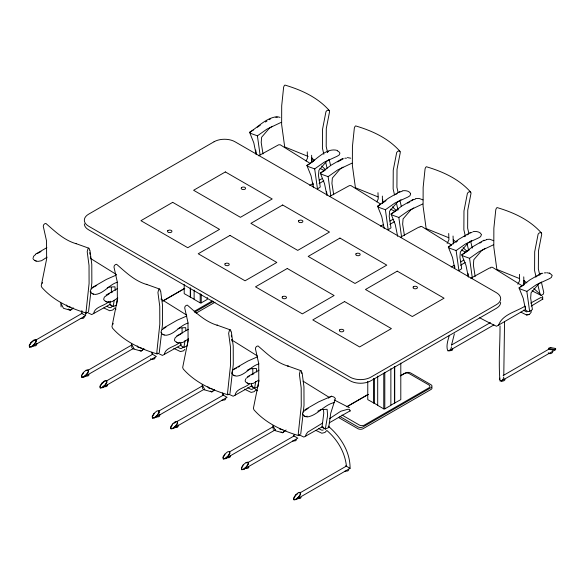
<?xml version="1.0" encoding="UTF-8"?>
<svg xmlns="http://www.w3.org/2000/svg" width="585" height="585" viewBox="0 0 585 585"><rect width="100%" height="100%" fill="white"/><g stroke="black" fill="none" stroke-linecap="round" stroke-linejoin="round"><path stroke-width="0.88" d="M503.787 375.16L504.548 321.596M531.158 310.664L531.143 312.332L529.286 314.496L526.456 314.942L520.869 312.134M500.014 325.925C500.138 344.221 498.369 362.941 499.999 380.996L501.572 380.842L555.567 349.669L555.399 349.011M311.9 161.431L312.076 157.906M382.627 202.264L382.758 199.617M453.302 243.974L453.477 240.45M524.065 283.93L524.24 280.398M311.746 162.469L311.637 155.266M382.466 203.302L382.356 196.092M523.911 284.961L523.765 276.851M313.567 186.695L313.472 187.705L311.066 175.844L306.876 165.416C315.798 160.597 325.947 147.223 337.333 150.44M323.505 409.858L323.79 413.142L322.006 427.174L325.333 429.09L328.704 427.481L328.807 426.48M90.902 291.564L88.532 311.842M91.187 288.917L91.845 282.738L91.786 264.303L89.922 250.19M161.621 332.39L159.259 352.675M161.906 329.743L162.564 323.571L162.506 305.136L160.648 291.023M303.067 414.056L300.705 434.341M303.257 412.286L304.01 405.229L303.951 386.795L302.094 372.689M110.287 301.173L109.841 304.683L113.168 306.598L116.539 304.99L117.578 297.787M111.399 292.398L111.34 287.367M180.897 342.876L180.56 345.508L183.887 347.431L187.258 345.823L188.297 338.62M182.125 333.231L182.059 328.2M251.616 383.709L251.279 386.341L254.607 388.264L257.985 386.648L258.892 380.352M252.844 374.064L252.786 369.033M328.704 427.481L330.781 413.083L335.402 398.48L333.838 396.988L331.483 396.221L318.606 401.888L304.844 409.785M113.168 306.598L114.17 300.595M183.887 347.431L185.035 340.565M254.607 388.264L255.762 381.398M325.333 429.09L327.637 415.357L327.103 409.295L320.909 409.624L317.816 411.175M451.525 345.128L454.377 333.838M42.244 283.389L42.456 282.526M112.963 324.222L113.183 323.351M451.525 346.825L450.874 349.011L449.309 350.671L447.744 350.825C445.858 345.845 447.986 340.236 449.339 335.307M499.356 379.563L499.787 378.1M503.787 377.003L503.137 379.182L501.572 380.842M33.177 257.714L33.645 256.223L35.685 254.424M161.643 330.115L160.941 332.353A6.377 3.678 0 0 0 166.008 335.285C174.761 334.371 179.829 325.421 188.114 323.044M232.369 370.948L231.66 373.186A6.377 3.678 0 0 0 236.728 376.111C245.488 375.204 250.548 366.254 258.833 363.877M245.817 378.714L245.108 380.952A6.377 3.678 0 0 0 250.175 383.877L253.649 383.233L258.541 380.206M229.978 393.508L233.283 364.404L233.225 345.962L231.367 331.856M329.201 422.867L350.247 410.765M410.611 194.037L409.909 195.807L407.869 197.086L394.985 202.988L385.398 209.722L379.16 207.47L377.596 206.249L388.345 198.286L399.906 191.558M481.338 234.87L480.629 236.64L478.589 237.919L465.704 243.821L456.124 250.548L449.887 248.303L448.322 247.082L459.064 239.111L470.632 232.391M552.057 275.703L551.355 277.473L549.315 278.752L536.43 284.654L526.844 291.381L520.606 289.129L519.041 287.915L529.791 279.944L541.352 273.217M306.05 161.029L307.483 158.162L307.249 151.851M376.769 201.862L378.21 198.995L377.976 192.684M447.13 243.411L448.929 239.828L448.695 233.51M517.857 284.244L519.648 280.654L519.422 274.343M29.886 344.85L31.246 342.708L33.981 340.382M82.149 375.029L83.509 372.879M100.605 385.683L101.965 383.541L104.7 381.215M152.414 416.571L154.228 413.712M172.239 425.083L170.879 427.225L171.047 428.944L173.094 428.512L227.09 397.332L222.658 394.773L222.658 392.937M223.141 457.404L224.954 454.545M242.958 465.916L241.598 468.058L241.766 469.777L243.813 469.338L297.816 438.165L293.377 435.606M294.313 497.521L295.674 495.378L297.721 493.63M531.238 306.087L542.873 299.059M114.185 308.507L112.766 309.999L109.688 310.745L103.867 307.966M184.904 349.333L183.493 350.832L180.414 351.578L173.796 348.353M255.63 390.166L254.212 391.665L251.133 392.411L244.515 389.179M326.35 430.999L324.931 432.498L321.852 433.236L316.032 430.458M159.683 414.202L159.683 415.811L158.776 416.761L155.72 417.076M296.478 439.818L295.571 440.761L292.515 441.075M301.129 497.477L300.222 498.42L297.165 498.742M89.439 250.087L89.212 248.376L88.657 248.142L87.925 248.881L87.202 251.638L89.03 265.488L89.088 283.433L86.068 311.732L86.397 313.107L87.428 312.405M160.166 290.92L159.939 289.209L159.376 288.975L158.652 289.714L157.928 292.471L159.749 306.321L159.807 324.265L156.787 352.558L157.124 353.932L158.155 353.238M230.885 331.753L230.658 330.042L230.102 329.808L229.371 330.547L228.647 333.304L230.475 347.146L230.527 365.098L227.514 393.391L227.843 394.765L228.874 394.063M301.721 373.442L301.377 370.868L300.822 370.641L300.09 371.38L299.374 374.137L301.195 387.979L301.253 405.924L298.233 434.224L298.562 435.598L299.593 434.896M232.325 370.605L234.124 368.959L247.886 361.062L257.539 356.806M92.964 287.491L90.924 289.29L90.214 291.527A6.377 3.678 0 0 0 95.282 294.452C104.042 293.546 109.102 284.588 117.388 282.211M162.323 329.523L165.957 327.095M246.49 378.115L249.371 376.096M29.433 345.567L29.601 347.278L31.648 346.846L34.383 344.521L36.197 341.662L36.029 339.951L81.863 313.487L81.863 312.28A74.821 1.887 -89 0 0 81.856 310.533M81.695 375.738L81.863 377.457L83.911 377.018L86.646 374.692L88.459 371.833L88.291 370.122L131.749 345.026M100.152 386.4L100.32 388.111L102.375 387.679L105.103 385.354L106.916 382.495L106.755 380.776L152.583 354.32L152.583 353.113M152.583 418.282L154.637 417.851L157.365 415.525L159.178 412.666L159.01 410.955L202.476 385.859M174.059 423.211L223.309 395.153L223.309 393.939M173.094 428.512L175.829 426.18L177.643 423.321L177.474 421.609M223.309 459.115L225.357 458.684L228.091 456.351L229.905 453.499L229.737 451.781L273.195 426.692M243.813 469.338L246.548 467.013L248.362 464.154L248.194 462.442L294.028 435.979L294.028 434.772M293.86 498.23L294.028 499.948L296.076 499.51L298.811 497.184L300.624 494.325L300.456 492.614L346.291 466.15L346.291 464.943A74.821 61.059 -3.1 0 0 326.818 430.443M73.14 308.054L70.368 310.269L63.494 308.31L60.76 303.037L61.111 306.935M143.866 348.879L141.095 351.095L134.214 349.143L131.479 343.87L131.83 347.768M214.585 389.712L211.814 391.928L204.933 389.976L202.198 384.696L202.549 388.594M285.312 430.545L282.533 432.761L275.659 430.801L272.924 425.529L273.275 429.427M73.235 308.068L70.368 310.269L68.182 309.004M143.954 348.894L141.095 351.095L139.632 350.254M214.68 389.727L211.814 391.928L210.359 391.087M286.116 430.004L282.533 432.761L281.078 431.92M47.114 257.181L41.484 260.742L38.01 261.385A6.377 3.678 0 0 1 32.943 258.46M117.834 298.014L112.203 301.575L108.73 302.218A6.377 3.678 0 0 1 103.662 299.286L104.371 297.048L109.439 293.619M188.56 338.847L182.929 342.408L179.456 343.044A6.377 3.678 0 0 1 174.388 340.119L175.09 337.881L177.131 336.09L180.919 334.042M276.668 116.751C266.146 117.929 258.182 126.938 249.598 132.349L251.162 133.57L257.407 135.822L266.987 129.088L281.231 122.338M307.885 164.963L306.876 165.416L308.441 166.637L314.679 168.889L324.265 162.155L337.15 156.261L339.183 154.981L339.892 153.204A6.377 3.678 0 0 0 337.333 150.901M342.635 158.491L331.073 165.219L320.324 173.182L321.889 174.403L328.127 176.655L337.706 169.921L351.951 163.171M413.354 199.324L401.793 206.044L391.043 214.015L392.608 215.236L398.846 217.481L408.432 210.754L422.677 203.997M484.073 240.15L472.512 246.877L461.77 254.848L463.335 256.062L469.572 258.314L479.152 251.587L493.396 244.83M519.041 287.915L523.231 298.335L525.637 310.196L527.904 311.505L529.644 311.447L532.438 309.502L530.653 298.123L531.078 292.778L538.778 283.82L541.001 282.343M253.583 129.841L249.598 132.349L253.788 142.777L256.193 154.637M257.305 127.274L260.274 125.219M308.631 164.451L313.831 160.853M325.794 169.643L320.324 173.182L324.514 183.61L326.92 195.463M380.835 204.253L377.596 206.249L381.786 216.677L384.191 228.53M382.327 203.229L386.041 200.655M392.798 213.05L398.005 209.452M451.561 245.086L448.322 247.082L452.512 257.502L454.742 268.515M456.022 242L457.507 240.976M465.009 252.852L461.77 254.848L465.96 265.268L468.366 277.129M466.494 251.821L469.47 249.766M520.796 286.942L523.772 284.888M272.303 126.287L269.341 128.261L261.634 137.219L261.21 142.565L262.994 153.943M329.574 159.354L326.613 161.328L318.913 170.286L318.489 175.632L320.273 187.01L317.479 188.955L314.679 168.889M343.022 167.12L340.06 169.094L332.36 178.052L331.929 183.398L333.721 194.768M401.039 199.697L397.332 202.161L389.632 211.119L389.208 216.465L390.992 227.836L388.199 229.788L385.398 209.722M413.749 207.953L410.78 209.92L403.08 218.878L402.655 224.23L404.44 235.601M471.759 240.523L468.058 242.987L460.358 251.945L459.927 257.298L461.711 268.669L458.925 270.614L456.124 250.548M485.206 248.289L481.506 250.753L473.806 259.711L473.375 265.056L475.159 276.434M329.45 418.714L340.77 411.24L348.053 409.207L349.611 409.551L350.115 411.101M479.656 317.75A367.256 212.041 60 0 0 496.541 326.269L525.725 309.319M265.473 121.994L266.957 121.073M269.188 119.691L270.672 118.77M327.205 152.297L328.69 151.376M337.684 161.899L343.468 158.681M395.701 194.505L397.186 193.584M407.657 203.192L409.888 201.81M411.372 200.889L412.856 199.968M464.19 236.72L465.675 235.799M467.166 234.877L468.651 233.956M479.868 243.104L481.353 242.183M535.655 277.093L537.14 276.171M538.624 275.25L540.116 274.328M108.985 301.458C104.905 306.021 94.66 306.533 93.666 313.516L91.713 314.576A366.912 211.836 60 0 1 86.902 312.28M179.705 342.291C175.624 346.846 165.387 347.366 164.385 354.349L162.44 355.402A366.912 211.836 60 0 1 157.628 353.106M249.678 383.584C245.758 387.913 235.982 388.455 235.104 395.175L233.159 396.235A366.912 211.836 60 0 1 229.152 394.327M322.657 423.021L307.615 432.191L305.948 434.648L305.831 436.008L303.886 437.068A366.912 211.836 60 0 1 299.067 434.772M328.375 398.122L331.483 396.221M319.074 183.595L323.805 180.823M389.793 224.428L394.524 221.656M460.519 265.254L465.243 262.489M31.648 346.846L85.644 315.673L85.644 312.149M163.186 300.748L184.429 288.485M162.703 301.187L184.816 288.42M194.132 290.065L194.132 299.381L200.194 302.884L201.24 302.884L207.302 299.381L207.302 297.553M194.191 311.381L212.289 300.939M194.498 312.251L213.459 301.304M83.911 377.018L133.212 348.558M196.085 313.15L215.039 302.204M102.375 387.679L156.37 356.506L151.932 353.947L151.932 352.104M154.637 417.851L203.938 389.391M225.357 458.684L275.44 429.763M451.664 344.938L490.391 322.584M346.744 406.729L367.987 394.466M400.25 375.841L404.184 373.566A3.583 2.069 0 0 1 409.2 373.596L428.849 384.937A3.583 2.069 0 0 1 428.9 387.84L364.382 425.083A3.583 2.069 0 0 1 359.365 425.054L342.013 415.036M347.051 406.714L368.382 394.4M400.769 375.702L405.507 372.967A3.693 2.135 0 0 1 410.685 372.996L430.94 384.689A3.693 2.135 0 0 1 430.991 387.672L363.058 426.896A3.693 2.135 0 0 1 357.881 426.867L339.965 416.52M449.309 350.671L493.916 324.916M390.868 405.178L400.798 399.628L400.798 363.073M377.698 376.118L377.698 405.361L383.76 408.864L384.806 408.864L390.868 405.361L390.868 368.63M503.137 375.563L548.971 349.106L551.019 349.728L555.567 349.669M296.076 499.51L350.071 468.336C350.254 451.817 340.565 436.593 328.258 426.187M35.407 254.226L46.873 247.645M92.679 287.293L106.441 279.396L116.101 275.147M106.126 295.059L117.592 288.478M163.405 328.127L177.167 320.229L186.82 315.973M176.845 335.885L188.319 329.311M247.572 376.718L259.038 370.137M109.936 304.412L93.666 313.516M181.452 344.792L164.385 354.349M252.172 385.625L235.104 395.175M322.891 426.458L305.831 436.008M258.57 155.8L278.628 144.809L280.208 144.766L309.458 162.966M329.296 196.626L349.355 185.635L350.934 185.599L380.177 203.799M400.805 237.027L418.823 227.17L419.993 227.141M470.735 278.292L489.55 267.996L490.713 267.967M37.199 253.605L40.994 251.557M93.717 287.081L96.752 285.443M110.953 292.8L112.474 291.981M309.728 185.335L312.887 183.624M319.213 180.202L322.372 178.498M380.447 226.161L383.614 224.457M389.932 221.035L393.098 219.324M234.402 369.157L236.676 367.928M238.197 367.109L239.711 366.29M251.645 374.868L253.919 373.639M451.174 266.994L454.333 265.283M460.658 261.868L463.817 260.157M308.156 408.345L303.089 411.781L302.386 414.019A6.377 3.678 0 0 0 307.454 416.944C317.75 415.262 324.031 404.747 334.393 402.517M525.059 306.116C516.27 311.732 502.098 314.452 498.53 325.384M530.588 303.125L540.752 297.56L542.544 298.021L542.763 299.184M107.201 287.908L108.744 287.133L114.938 286.804L115.282 290.423M177.92 328.741L179.463 327.966L185.657 327.637L185.942 330.437M247.097 370.342L250.19 368.799L256.384 368.462L256.727 372.082M392.052 213.562L391.043 214.015L395.233 224.435L397.639 236.296M307.14 416.125L305.655 416.717L304.412 416.001M399.409 192.202L402.07 191.288M413.522 199.741L415.518 199.046M470.135 233.035L472.132 232.347M483.583 240.801L486.245 239.879M540.854 273.868L542.851 273.18M34.661 340.236L36.029 339.951M86.244 370.554L87.611 370.268M105.388 381.069L106.755 380.776M246.146 462.874L248.194 462.442M299.089 492.906L300.456 492.614M526.456 314.942L529.286 314.496M402.239 190.827C405.2 190.366 409.039 190.637 410.619 193.584M415.686 198.586L418.977 198.41L422.992 199.894M472.958 231.653C475.919 231.199 479.759 231.47 481.345 234.417M486.406 239.419L489.703 239.243L493.711 240.72M275.813 117.3L277.546 117.212M344.799 158.221L346.532 158.133M544.386 272.902L546.119 272.815M420.074 226.468L421.653 226.432L450.896 244.632M490.8 267.301L492.373 267.257L521.623 285.458M347.388 157.577L350.781 158.206M184.202 284.507L184.202 293.648L194.132 299.198M367.768 381.354L367.768 399.628L377.698 405.178M448.79 350.825L451.847 350.51L452.753 349.559L452.395 348.74M80.35 318.584L83.406 318.269L84.313 317.319L83.955 316.507M132.605 348.762L134.023 348.967M32.738 346.071L35.795 345.757L36.701 344.806L36.701 343.198M203.331 389.588L204.743 389.8M85 376.25L88.057 375.928L88.964 374.985L88.606 374.166M221.788 400.25L224.845 399.928L225.759 398.985L225.393 398.166M274.051 430.421L275.469 430.626M174.184 427.737L177.24 427.423L178.147 426.472L178.147 424.864M344.777 471.254L347.834 470.932L348.74 469.989L348.382 469.17M226.439 457.909L229.495 457.594L230.402 456.644L230.044 455.825M244.903 468.57L247.96 468.249L248.866 467.305L248.508 466.486M277.531 116.751L280.054 117.373M70.756 307.279L67.143 306.343L66.427 305.012M141.475 348.104L137.87 347.168L137.146 345.837M212.194 388.937L208.589 388.001L207.872 386.67M279.308 428.834L282.921 429.77M88.657 248.142L75.567 243.462L76.182 243.711C64.065 240.259 55.056 231.404 45.871 223.441L44.562 223.85L43.539 224.962L43.268 226.271L46.537 240.954L46.639 258.928L41.228 285.846L41.82 287.367C53.593 300.646 69.688 308.09 86.397 313.107M159.376 288.975L146.294 284.288L146.901 284.544C134.791 281.092 125.775 272.237 116.59 264.274L115.282 264.676L114.265 265.787L113.987 267.104L117.256 281.787L117.358 299.761L111.954 326.671L112.547 328.2C124.312 341.479 140.415 348.923 157.124 353.932M230.102 329.808L217.013 325.121L217.62 325.37C205.511 321.918 196.494 313.063 187.317 305.107L186.008 305.509L184.984 306.62L184.714 307.937L187.982 322.62L188.085 340.587L182.674 367.504L183.266 369.033C195.032 382.305 211.134 389.756 227.843 394.765M300.822 370.641L287.732 365.954L288.346 366.203C276.237 362.751 267.221 353.896 258.036 345.932L256.727 346.342L255.703 347.453L255.433 348.77L258.702 363.446L258.804 381.42L253.393 408.337L253.992 409.866C265.758 423.138 281.853 430.582 298.562 435.598M308.171 156.436L284.705 146.915L281.641 124.539L281.699 105.746L283.623 87.209L284.178 85.827L284.91 85.052L285.48 85.249C301.904 90.163 317.735 97.476 329.296 110.543L329.567 111.684L326.298 128.473L326.196 146.506L327.6 152.583M378.1 196.918L355.424 187.748L352.36 165.372L352.426 146.579L354.342 128.042L354.898 126.66L355.629 125.885L356.199 126.075C372.63 130.996 388.455 138.309 400.016 151.376L400.286 152.51L397.018 169.299L396.915 187.339L398.122 192.545M448.819 237.751L426.151 228.581L423.087 206.205L423.145 187.412L425.061 168.875L425.624 167.485L426.348 166.718L426.918 166.908C443.35 171.829 459.181 179.142 470.735 192.202L471.013 193.342L467.744 210.132L467.642 228.172L468.841 233.378M519.546 278.577L496.87 269.407L493.806 247.038L493.864 228.238L495.787 209.708L496.343 208.318L497.074 207.543L497.645 207.741C514.076 212.662 529.9 219.975 541.461 233.035L541.732 234.175L538.463 250.965L538.361 268.998L539.765 275.074M329.296 110.543L328.273 110.09L326.964 110.528L325.962 111.662L322.525 129.314L322.415 148.085L323.841 154.25M400.016 151.376L398.992 150.923L397.683 151.361L396.688 152.488L393.244 170.147L393.142 188.918L394.561 195.076M470.735 192.202L469.718 191.748L468.409 192.187L467.408 193.321L463.971 210.98L463.861 229.744L465.287 235.909M541.461 233.035L540.438 232.581L539.129 233.02L538.127 234.154L534.69 251.813L534.588 270.577L536.006 276.742M319.863 168.29L324.668 170.747M390.583 209.123L395.387 211.58M461.309 249.956L466.113 252.413M532.028 290.789L541.637 295.703M334.247 399.972L349.472 407.76M523.399 310.16L525.791 311.498A4.461 2.099 51.9 0 0 526.953 311.922M107.157 306.416L108.751 307.308A4.461 2.976 69.6 0 0 111.969 306.511M177.884 347.249L179.478 348.141A4.461 2.976 69.6 0 0 182.695 347.344M247.806 387.636L250.197 388.974A4.461 2.976 69.6 0 0 253.415 388.177M318.525 428.469L320.916 429.799A4.461 2.976 69.6 0 0 323.293 429.895M549.498 272.932L552.064 275.25M116.495 274.57L90.931 258.687M186.447 314.957L160.912 299.037M257.173 355.79L231.631 339.87M329.435 397.507L303.096 381.179M338.408 417.434L357.881 428.673A3.693 2.135 0 0 0 363.058 428.703L430.991 389.486A3.693 2.135 0 0 0 431.73 387.182M34.976 260.442L36.212 261.159M92.247 293.509L93.49 294.226M105.695 301.275L106.938 301.992M162.974 334.342L164.209 335.059M176.421 342.101L177.657 342.817M233.693 375.168L234.936 375.884M247.141 382.934L248.384 383.65M81.213 313.114L85.644 315.673M345.64 465.777L350.071 468.336M533.805 288.515L541.33 295.301L543.18 294.343L543.772 292.434L541.366 282.021M523.955 280.661L526.858 282.884M453.236 239.828L456.132 242.051M311.79 158.169L314.686 160.392M463.086 247.689L466.845 251.184M392.367 206.856L396.125 210.359M321.64 166.023L325.399 169.526M548.299 352.689L548.657 353.508L550.075 353.713L551.713 353.194L552.62 352.243L552.62 350.634M504.65 378.912L505.009 379.731L504.102 380.681L502.464 381.201L501.045 380.996L500.687 380.177M154.674 357.333L155.032 358.152L154.126 359.102L151.069 359.417L150.711 358.598M159.325 414.999L159.683 415.811M107.062 384.82L107.421 385.639L106.514 386.59L103.457 386.904L103.099 386.085M542.507 296.405L542.836 297.472M548.803 348.448L548.971 349.106M537.834 284.668L540.072 294.35M470.647 241.188L472.249 248.128M467.115 243.835L468.541 250M399.921 200.355L401.325 206.432M396.396 203.002L398.019 210.052M329.201 159.522L330.605 165.599M325.669 162.177L327.095 168.334M525.293 306.496L525.586 308.295M468.015 273.429L468.314 275.228M454.567 265.67L454.867 267.462M326.576 191.77L327.015 194.461M312.975 183.105L313.275 184.904M255.703 150.038L256.296 153.628M231.338 335.183L231.565 336.894M231.901 339.461L232.128 341.179M89.776 252.661L90.002 254.373M90.346 256.947L90.573 258.658M529.644 311.447L526.844 291.381M472.373 278.38L469.572 258.314M401.646 237.547L398.846 217.481M330.81 195.843L328.127 176.655M260.091 155.01L257.407 135.822M453.046 236.026L453.28 242.336M394.736 366.576L394.736 403.131M394.422 366.576L394.422 403.131M384.806 372.309L384.806 408.864M383.76 373.223L383.76 408.864M374.144 378.458L374.144 403.131M373.83 378.458L373.83 403.131M201.24 294.657L201.24 302.884M200.194 293.743L200.194 302.884M190.578 288.01L190.578 297.151M190.264 288.01L190.264 297.151M322.225 426.809A74.821 61.059 -3.1 0 1 324.163 428.271M251.506 385.983A74.821 61.059 -3.1 0 1 253.444 387.438M255.404 389.025A74.821 61.059 -3.1 0 1 257.458 390.824M110.06 304.317A74.821 61.059 -3.1 0 1 111.998 305.779M114.653 307.951A74.821 61.059 -3.1 0 1 116.013 309.165M546.99 272.771A6.377 3.678 0 0 1 549.498 273.392M84.328 223.814A14.779 8.534 0 0 0 88.657 229.846L350.02 380.747A14.779 8.534 0 0 0 370.927 380.747L496.343 308.339A14.779 8.534 0 0 0 500.672 302.299M167.756 230.687L167.529 231.689L168.604 232.494L170.345 232.625L171.727 232.004L171.953 231.002L170.879 230.197L169.138 230.066L167.756 230.687M241.408 187.646L241.181 188.655L242.256 189.452L243.996 189.584L245.386 188.962L245.605 187.96L244.537 187.156L242.797 187.032L241.408 187.646M225.042 263.762L224.815 264.764L225.89 265.568L227.631 265.7L229.02 265.078L229.24 264.076L228.172 263.272L226.432 263.14L225.042 263.762M298.694 220.72L298.474 221.73L299.542 222.527L301.282 222.658L302.672 222.037L302.898 221.035L301.823 220.231L300.083 220.106L298.694 220.72M282.328 296.836L282.102 297.838L283.177 298.642L284.917 298.774L286.306 298.153L286.526 297.151L285.458 296.346L283.718 296.215L282.328 296.836M355.98 253.795L355.76 254.804L356.828 255.601L358.568 255.733L359.958 255.111L360.184 254.109L359.11 253.305L357.369 253.181L355.98 253.795M339.614 329.911L339.395 330.913L340.463 331.717L342.203 331.849L343.592 331.227L343.819 330.225L342.744 329.421L341.004 329.289L339.614 329.911M413.273 286.869L413.047 287.878L414.122 288.676L415.862 288.807L417.244 288.186L417.471 287.184L416.396 286.379L414.655 286.255L413.273 286.869M31.063 342.379L29.25 345.238L29.418 346.956L31.466 346.517L34.201 344.192L36.014 341.333L35.846 339.622L33.798 340.053L31.063 342.379M83.326 372.557L81.512 375.409L81.681 377.128L83.728 376.689L86.463 374.363L88.276 371.504L88.108 369.793L86.061 370.225L83.326 372.557M101.783 383.212L99.969 386.071L100.137 387.782L102.192 387.35L104.92 385.025L106.733 382.166L106.565 380.455L104.518 380.886L101.783 383.212M154.045 413.383L152.232 416.242L152.4 417.953L154.447 417.522L157.182 415.196L158.996 412.337L158.827 410.626L156.78 411.058L154.045 413.383M172.509 424.045L170.696 426.904L170.864 428.615L172.911 428.183L175.646 425.851L177.46 422.999L177.292 421.28L175.237 421.719L172.509 424.045M224.772 454.216L222.958 457.075L223.119 458.786L225.174 458.355L227.901 456.029L229.722 453.17L229.554 451.452L227.499 451.891L224.772 454.216M243.228 464.878L241.415 467.729L241.583 469.448L243.631 469.009L246.365 466.684L248.179 463.825L248.011 462.113L245.963 462.545L243.228 464.878M295.491 495.049L293.677 497.908L293.845 499.619L295.893 499.188L298.628 496.855L300.441 494.003L300.273 492.285L298.226 492.716L295.491 495.049M214.073 141.753L88.657 214.161A14.779 8.534 0 0 0 88.657 226.227L350.02 377.12A14.779 8.534 0 0 0 370.927 377.12L496.343 304.712A14.779 8.534 0 0 0 496.343 292.646L234.98 141.753A14.779 8.534 0 0 0 214.073 141.753M172.699 202.337L140.934 220.684L187.763 247.718L219.536 229.379L172.699 202.337M225.371 171.931L193.606 190.271L240.435 217.313L272.208 198.973L225.371 171.931M229.985 235.411L198.22 253.758L245.056 280.793L276.822 262.453L229.985 235.411M282.657 205.006L250.892 223.346L297.728 250.387L329.494 232.048L282.657 205.006M287.272 268.486L255.506 286.833L302.343 313.867L334.108 295.527L287.272 268.486M339.943 238.08L308.178 256.42L355.015 283.462L386.78 265.122L339.943 238.08M344.565 301.567L312.792 319.907L359.629 346.942L391.394 328.602L344.565 301.567M397.237 271.155L365.464 289.495L412.301 316.536L444.066 298.196L397.237 271.155M550.799 347.614L548.986 347.914L549.154 348.565L553.936 349.42L555.75 349.128L555.582 348.47L550.799 347.614"/></g></svg>
